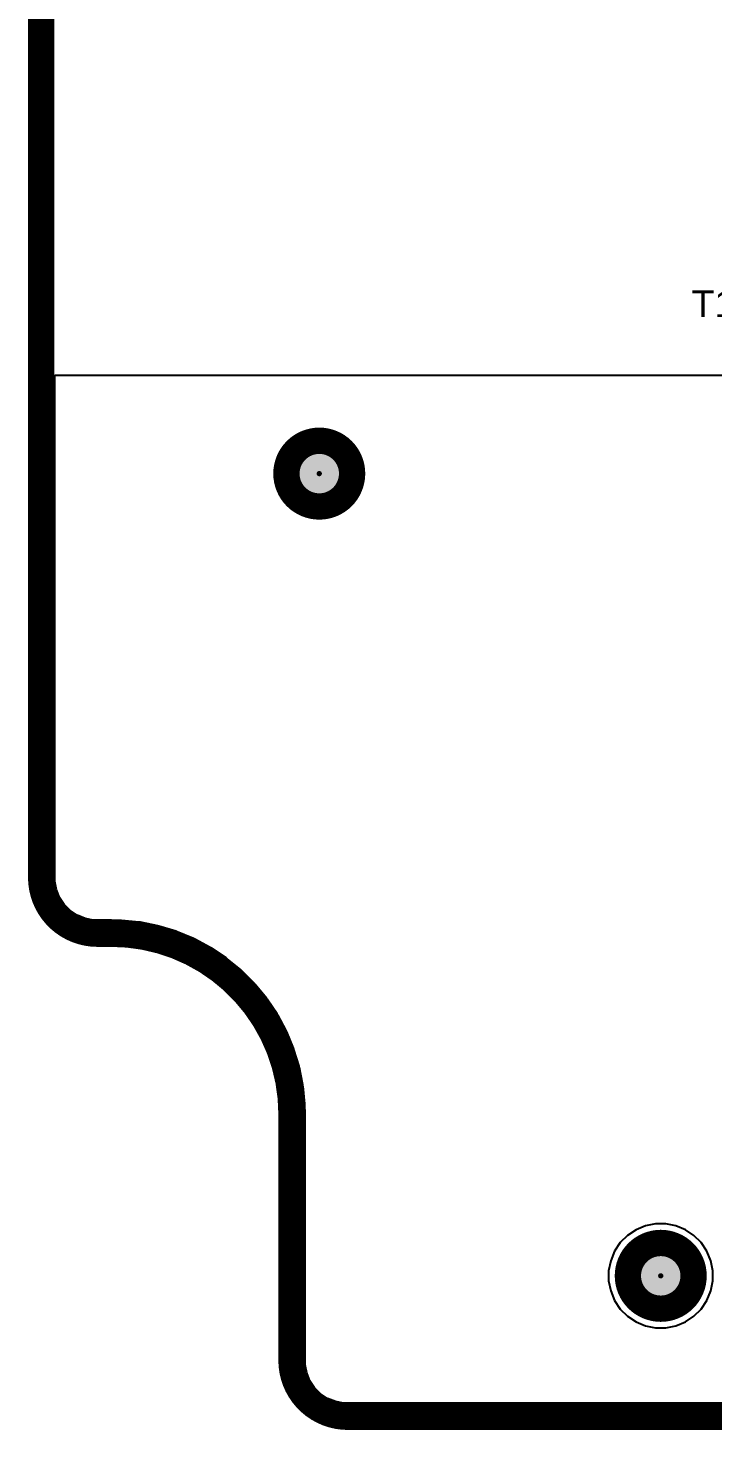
# Model space of a CAD drawing. Header units: millimetres. Extents: x -1.62 to 7.16, y -0.1 to 4.29.
# Drawn here: x -1.622 to -0.596, y -0.075 to 2.024 of the extents above; entities that cross this region are included whole.
import ezdxf

# ---------------------------------------------------------------- set-up
doc = ezdxf.new("R2010")
doc.units = ezdxf.units.MM
doc.header["$MEASUREMENT"] = 0
for name, color, linetype in [('BottomLayer', 5, 'Continuous'), ('BottomSolder', 6, 'Continuous'), ('Mechanical2', 216, 'Continuous'), ('PadHoleLayer', 156, 'Continuous'), ('TopLayer', 1, 'Continuous'), ('TopOverlay', 2, 'Continuous'), ('TopSolder', 216, 'Continuous')]:
    doc.layers.add(name, color=color, linetype=linetype)
doc.styles.add('Arial', font='', dxfattribs={"height": 0.2})
doc.styles.get('Arial').set_extended_font_data('Arial')

msp = doc.modelspace()

# ---------------------------------------------------------------- hatches: boundary and pattern name
at = {"layer": 'BottomSolder'}
h = msp.add_hatch(color=6, dxfattribs=at)
edge = h.paths.add_edge_path()
edge.add_arc((-1.1855, 1.3568), 0.004, 0, 360)
h = msp.add_hatch(color=6, dxfattribs=at)
edge = h.paths.add_edge_path()
edge.add_arc((-0.674, 0.156), 0.004, 0, 360)
at = {"layer": 'PadHoleLayer'}
h = msp.add_hatch(color=156, dxfattribs=at)
edge = h.paths.add_edge_path()
edge.add_arc((-1.1855, 1.3568), 0.063, 0, 360)
h = msp.add_hatch(color=156, dxfattribs=at)
edge = h.paths.add_edge_path()
edge.add_arc((-0.674, 0.156), 0.063, 0, 360)
at = {"layer": 'TopSolder'}
h = msp.add_hatch(color=216, dxfattribs=at)
edge = h.paths.add_edge_path()
edge.add_arc((-1.1855, 1.3568), 0.004, 0, 360)
h = msp.add_hatch(color=216, dxfattribs=at)
edge = h.paths.add_edge_path()
edge.add_arc((-0.674, 0.156), 0.004, 0, 360)

# ---------------------------------------------------------------- linework, layer by layer
at = {"layer": 'BottomLayer'}
for p, q in [((-1.5817, 0.7524), (-1.5817, 1.5042)), ((-1.5817, 1.5042), (0.4166, 1.5042)), ((-1.5817, 0.7461), (-1.5817, 0.7524)), ((-1.5792, 0.7337), (-1.5817, 0.7461)), ((-1.5744, 0.7221), (-1.5792, 0.7337)), ((-1.5674, 0.7116), (-1.5744, 0.7221)), ((-1.5585, 0.7027), (-1.5674, 0.7116)), ((-1.548, 0.6957), (-1.5585, 0.7027)), ((-1.5364, 0.6909), (-1.548, 0.6957)), ((-1.5241, 0.6885), (-1.5364, 0.6909)), ((-1.5178, 0.6885), (-1.5241, 0.6885)), ((-1.4971, 0.6885), (-1.5178, 0.6885)), ((-1.4969, 0.6884), (-1.4971, 0.6885)), ((-1.4966, 0.6885), (-1.4969, 0.6884)), ((-1.4834, 0.6881), (-1.4966, 0.6885)), ((-1.4826, 0.688), (-1.4834, 0.6881)), ((-1.4819, 0.6881), (-1.4826, 0.688)), ((-1.4555, 0.6855), (-1.4819, 0.6881)), ((-1.4545, 0.6852), (-1.4555, 0.6855)), ((-1.4535, 0.6852), (-1.4545, 0.6852)), ((-1.4275, 0.68), (-1.4535, 0.6852)), ((-1.4266, 0.6796), (-1.4275, 0.68)), ((-1.4256, 0.6795), (-1.4266, 0.6796)), ((-1.4002, 0.6718), (-1.4256, 0.6795)), ((-1.3993, 0.6713), (-1.4002, 0.6718)), ((-1.3983, 0.6711), (-1.3993, 0.6713)), ((-1.3739, 0.661), (-1.3983, 0.6711)), ((-1.373, 0.6604), (-1.3739, 0.661)), ((-1.3721, 0.6601), (-1.373, 0.6604)), ((-1.3487, 0.6477), (-1.3721, 0.6601)), ((-1.3479, 0.647), (-1.3487, 0.6477)), ((-1.347, 0.6466), (-1.3479, 0.647)), ((-1.3249, 0.6319), (-1.347, 0.6466)), ((-1.3242, 0.6312), (-1.3249, 0.6319)), ((-1.3233, 0.6307), (-1.3242, 0.6312)), ((-1.3028, 0.6139), (-1.3233, 0.6307)), ((-1.3022, 0.6131), (-1.3028, 0.6139)), ((-1.3014, 0.6126), (-1.3022, 0.6131)), ((-1.2826, 0.5938), (-1.3014, 0.6126)), ((-1.2821, 0.593), (-1.2826, 0.5938)), ((-1.2813, 0.5923), (-1.2821, 0.593)), ((-1.2645, 0.5718), (-1.2813, 0.5923)), ((-1.264, 0.571), (-1.2645, 0.5718)), ((-1.2633, 0.5702), (-1.264, 0.571)), ((-1.2486, 0.5482), (-1.2633, 0.5702)), ((-1.2482, 0.5473), (-1.2486, 0.5482)), ((-1.2475, 0.5465), (-1.2482, 0.5473)), ((-1.235, 0.5231), (-1.2475, 0.5465)), ((-1.2347, 0.5222), (-1.235, 0.5231)), ((-1.2342, 0.5213), (-1.2347, 0.5222)), ((-1.224, 0.4968), (-1.2342, 0.5213)), ((-1.2238, 0.4958), (-1.224, 0.4968)), ((-1.2234, 0.4949), (-1.2238, 0.4958)), ((-1.2157, 0.4696), (-1.2234, 0.4949)), ((-1.2156, 0.4686), (-1.2157, 0.4696)), ((-1.2152, 0.4676), (-1.2156, 0.4686)), ((-1.21, 0.4417), (-1.2152, 0.4676)), ((-1.21, 0.4406), (-1.21, 0.4417)), ((-1.2097, 0.4397), (-1.21, 0.4406)), ((-1.2071, 0.4133), (-1.2097, 0.4397)), ((-1.2072, 0.4125), (-1.2071, 0.4133)), ((-1.207, 0.4118), (-1.2072, 0.4125)), ((-1.2067, 0.3986), (-1.207, 0.4118)), ((-1.2068, 0.3983), (-1.2067, 0.3986)), ((-1.2067, 0.3981), (-1.2068, 0.3983)), ((-1.2067, 0.0293), (-1.2067, 0.3981)), ((-0.6967, 0.231), (-0.7109, 0.2251)), ((-0.6817, 0.234), (-0.6967, 0.231)), ((-0.6663, 0.234), (-0.6817, 0.234)), ((-0.6513, 0.231), (-0.6663, 0.234)), ((-0.6371, 0.2251), (-0.6513, 0.231)), ((-0.7237, 0.2166), (-0.7346, 0.2057)), ((-0.7109, 0.2251), (-0.7237, 0.2166)), ((-0.6243, 0.2166), (-0.6371, 0.2251)), ((-0.6134, 0.2057), (-0.6243, 0.2166)), ((-0.7431, 0.1929), (-0.749, 0.1787)), ((-0.7346, 0.2057), (-0.7431, 0.1929)), ((-0.6049, 0.1929), (-0.6134, 0.2057)), ((-0.599, 0.1787), (-0.6049, 0.1929)), ((-0.749, 0.1787), (-0.752, 0.1637)), ((-0.596, 0.1637), (-0.599, 0.1787)), ((-0.752, 0.1637), (-0.752, 0.1483)), ((-0.752, 0.1483), (-0.749, 0.1333)), ((-0.599, 0.1333), (-0.596, 0.1483)), ((-0.596, 0.1483), (-0.596, 0.1637)), ((-0.749, 0.1333), (-0.7431, 0.1191)), ((-0.6049, 0.1191), (-0.599, 0.1333)), ((-0.7431, 0.1191), (-0.7346, 0.1063)), ((-0.7346, 0.1063), (-0.7237, 0.0954)), ((-0.6243, 0.0954), (-0.6134, 0.1063)), ((-0.6134, 0.1063), (-0.6049, 0.1191)), ((-0.7237, 0.0954), (-0.7109, 0.0869)), ((-0.7109, 0.0869), (-0.6967, 0.081)), ((-0.6513, 0.081), (-0.6371, 0.0869)), ((-0.6371, 0.0869), (-0.6243, 0.0954)), ((-0.6967, 0.081), (-0.6817, 0.078)), ((-0.6817, 0.078), (-0.6663, 0.078)), ((-0.6663, 0.078), (-0.6513, 0.081)), ((-1.2067, 0.023), (-1.2067, 0.0293)), ((-1.2042, 0.0106), (-1.2067, 0.023)), ((-1.1994, -0.001), (-1.2042, 0.0106)), ((-1.1924, -0.0115), (-1.1994, -0.001)), ((-1.1835, -0.0204), (-1.1924, -0.0115)), ((-1.1731, -0.0274), (-1.1835, -0.0204)), ((-1.1614, -0.0322), (-1.1731, -0.0274)), ((-1.1472, -0.035), (-1.1614, -0.0322)), ((0.4166, -0.035), (-1.1472, -0.035))]:
    msp.add_line(p, q, dxfattribs=at)
at = {"layer": 'Mechanical2', "const_width": 0.0394}
for points in [[(-1.6021, 4.1715), (-1.6021, 0.7524)], [(-1.5178, 0.6681), (-1.4971, 0.6681)], [(-1.2271, 0.0293), (-1.2271, 0.3981)], [(-1.1428, -0.055), (0.437, -0.055)]]:
    msp.add_lwpolyline(points, dxfattribs=at)
at = {"layer": 'Mechanical2'}
for points, const_width in [([(-1.1363, 1.3568, 1), (-1.2347, 1.3568, 1)], 0.0394), ([(-1.2446, 1.3568, 1), (-1.2249, 1.3568, 1)], 0.0197), ([(-1.1461, 1.3568, 1), (-1.1265, 1.3568, 1)], 0.0197), ([(-1.6119, 0.7524, 1), (-1.5922, 0.7524, 1)], 0.0197), ([(-1.6119, 0.7524, 1), (-1.5922, 0.7524, 1)], 0.0197), ([(-1.5276, 0.6681, 1), (-1.5079, 0.6681, 1)], 0.0197), ([(-1.5276, 0.6681, 1), (-1.5079, 0.6681, 1)], 0.0197), ([(-1.507, 0.6681, 1), (-1.4873, 0.6681, 1)], 0.0197), ([(-1.507, 0.6681, 1), (-1.4873, 0.6681, 1)], 0.0197), ([(-1.2369, 0.3981, 1), (-1.2172, 0.3981, 1)], 0.0197), ([(-1.2369, 0.3981, 1), (-1.2172, 0.3981, 1)], 0.0197), ([(-0.6248, 0.156, 1), (-0.7232, 0.156, 1)], 0.0394), ([(-0.7331, 0.156, 1), (-0.7134, 0.156, 1)], 0.0197), ([(-0.6346, 0.156, 1), (-0.6149, 0.156, 1)], 0.0197), ([(-1.2369, 0.0293, 1), (-1.2172, 0.0293, 1)], 0.0197), ([(-1.2369, 0.0293, 1), (-1.2172, 0.0293, 1)], 0.0197), ([(-1.1526, -0.055, 1), (-1.1329, -0.055, 1)], 0.0197), ([(-1.1526, -0.055, 1), (-1.1329, -0.055, 1)], 0.0197)]:
    msp.add_lwpolyline(points, format="xyb", close=True, dxfattribs=dict(at, const_width=const_width))
at = {"layer": 'Mechanical2', "const_width": 0.0394}
for points in [[(-1.5178, 0.6681, -0.414214), (-1.6021, 0.7524)], [(-1.4971, 0.6681, -0.414214), (-1.2271, 0.3981)], [(-1.1428, -0.055, -0.414214), (-1.2271, 0.0293)]]:
    msp.add_lwpolyline(points, format="xyb", dxfattribs=at)
at = {"layer": 'TopLayer'}
for p, q in [((-1.5817, 0.7524), (-1.5817, 1.5042)), ((-1.5817, 1.5042), (0.4166, 1.5042)), ((-1.5817, 0.7461), (-1.5817, 0.7524)), ((-1.5792, 0.7337), (-1.5817, 0.7461)), ((-1.5744, 0.7221), (-1.5792, 0.7337)), ((-1.5674, 0.7116), (-1.5744, 0.7221)), ((-1.5585, 0.7027), (-1.5674, 0.7116)), ((-1.548, 0.6957), (-1.5585, 0.7027)), ((-1.5364, 0.6909), (-1.548, 0.6957)), ((-1.5241, 0.6885), (-1.5364, 0.6909)), ((-1.5178, 0.6885), (-1.5241, 0.6885)), ((-1.4971, 0.6885), (-1.5178, 0.6885)), ((-1.4969, 0.6884), (-1.4971, 0.6885)), ((-1.4966, 0.6885), (-1.4969, 0.6884)), ((-1.4834, 0.6881), (-1.4966, 0.6885)), ((-1.4826, 0.688), (-1.4834, 0.6881)), ((-1.4819, 0.6881), (-1.4826, 0.688)), ((-1.4555, 0.6855), (-1.4819, 0.6881)), ((-1.4545, 0.6852), (-1.4555, 0.6855)), ((-1.4535, 0.6852), (-1.4545, 0.6852)), ((-1.4275, 0.68), (-1.4535, 0.6852)), ((-1.4266, 0.6796), (-1.4275, 0.68)), ((-1.4256, 0.6795), (-1.4266, 0.6796)), ((-1.4002, 0.6718), (-1.4256, 0.6795)), ((-1.3993, 0.6713), (-1.4002, 0.6718)), ((-1.3983, 0.6711), (-1.3993, 0.6713)), ((-1.3739, 0.661), (-1.3983, 0.6711)), ((-1.373, 0.6604), (-1.3739, 0.661)), ((-1.3721, 0.6601), (-1.373, 0.6604)), ((-1.3487, 0.6477), (-1.3721, 0.6601)), ((-1.3479, 0.647), (-1.3487, 0.6477)), ((-1.347, 0.6466), (-1.3479, 0.647)), ((-1.3249, 0.6319), (-1.347, 0.6466)), ((-1.3242, 0.6312), (-1.3249, 0.6319)), ((-1.3233, 0.6307), (-1.3242, 0.6312)), ((-1.3028, 0.6139), (-1.3233, 0.6307)), ((-1.3022, 0.6131), (-1.3028, 0.6139)), ((-1.3014, 0.6126), (-1.3022, 0.6131)), ((-1.2826, 0.5938), (-1.3014, 0.6126)), ((-1.2821, 0.593), (-1.2826, 0.5938)), ((-1.2813, 0.5923), (-1.2821, 0.593)), ((-1.2645, 0.5718), (-1.2813, 0.5923)), ((-1.264, 0.571), (-1.2645, 0.5718)), ((-1.2633, 0.5702), (-1.264, 0.571)), ((-1.2486, 0.5482), (-1.2633, 0.5702)), ((-1.2482, 0.5473), (-1.2486, 0.5482)), ((-1.2475, 0.5465), (-1.2482, 0.5473)), ((-1.235, 0.5231), (-1.2475, 0.5465)), ((-1.2347, 0.5222), (-1.235, 0.5231)), ((-1.2342, 0.5213), (-1.2347, 0.5222)), ((-1.224, 0.4968), (-1.2342, 0.5213)), ((-1.2238, 0.4958), (-1.224, 0.4968)), ((-1.2234, 0.4949), (-1.2238, 0.4958)), ((-1.2157, 0.4696), (-1.2234, 0.4949)), ((-1.2156, 0.4686), (-1.2157, 0.4696)), ((-1.2152, 0.4676), (-1.2156, 0.4686)), ((-1.21, 0.4417), (-1.2152, 0.4676)), ((-1.21, 0.4406), (-1.21, 0.4417)), ((-1.2097, 0.4397), (-1.21, 0.4406)), ((-1.2071, 0.4133), (-1.2097, 0.4397)), ((-1.2072, 0.4125), (-1.2071, 0.4133)), ((-1.207, 0.4118), (-1.2072, 0.4125)), ((-1.2067, 0.3986), (-1.207, 0.4118)), ((-1.2068, 0.3983), (-1.2067, 0.3986)), ((-1.2067, 0.3981), (-1.2068, 0.3983)), ((-1.2067, 0.0293), (-1.2067, 0.3981)), ((-0.6967, 0.231), (-0.7109, 0.2251)), ((-0.6817, 0.234), (-0.6967, 0.231)), ((-0.6663, 0.234), (-0.6817, 0.234)), ((-0.6513, 0.231), (-0.6663, 0.234)), ((-0.6371, 0.2251), (-0.6513, 0.231)), ((-0.7237, 0.2166), (-0.7346, 0.2057)), ((-0.7109, 0.2251), (-0.7237, 0.2166)), ((-0.6243, 0.2166), (-0.6371, 0.2251)), ((-0.6134, 0.2057), (-0.6243, 0.2166)), ((-0.7431, 0.1929), (-0.749, 0.1787)), ((-0.7346, 0.2057), (-0.7431, 0.1929)), ((-0.6049, 0.1929), (-0.6134, 0.2057)), ((-0.599, 0.1787), (-0.6049, 0.1929)), ((-0.749, 0.1787), (-0.752, 0.1637)), ((-0.596, 0.1637), (-0.599, 0.1787)), ((-0.752, 0.1637), (-0.752, 0.1483)), ((-0.752, 0.1483), (-0.749, 0.1333)), ((-0.599, 0.1333), (-0.596, 0.1483)), ((-0.596, 0.1483), (-0.596, 0.1637)), ((-0.749, 0.1333), (-0.7431, 0.1191)), ((-0.6049, 0.1191), (-0.599, 0.1333)), ((-0.7431, 0.1191), (-0.7346, 0.1063)), ((-0.7346, 0.1063), (-0.7237, 0.0954)), ((-0.6243, 0.0954), (-0.6134, 0.1063)), ((-0.6134, 0.1063), (-0.6049, 0.1191)), ((-0.7237, 0.0954), (-0.7109, 0.0869)), ((-0.7109, 0.0869), (-0.6967, 0.081)), ((-0.6513, 0.081), (-0.6371, 0.0869)), ((-0.6371, 0.0869), (-0.6243, 0.0954)), ((-0.6967, 0.081), (-0.6817, 0.078)), ((-0.6817, 0.078), (-0.6663, 0.078)), ((-0.6663, 0.078), (-0.6513, 0.081)), ((-1.2067, 0.023), (-1.2067, 0.0293)), ((-1.2042, 0.0106), (-1.2067, 0.023)), ((-1.1994, -0.001), (-1.2042, 0.0106)), ((-1.1924, -0.0115), (-1.1994, -0.001)), ((-1.1835, -0.0204), (-1.1924, -0.0115)), ((-1.1731, -0.0274), (-1.1835, -0.0204)), ((-1.1614, -0.0322), (-1.1731, -0.0274)), ((-1.1491, -0.0346), (-1.1614, -0.0322)), ((-1.1428, -0.0346), (-1.1491, -0.0346)), ((0.4166, -0.0346), (-1.1428, -0.0346))]:
    msp.add_line(p, q, dxfattribs=at)

# ---------------------------------------------------------------- texts
at = {"layer": 'TopOverlay', "style": 'Arial'}
msp.add_text('T1', height=0.04, dxfattribs=at).set_placement((-0.6277, 1.591))

doc.saveas('drawing.dxf')
